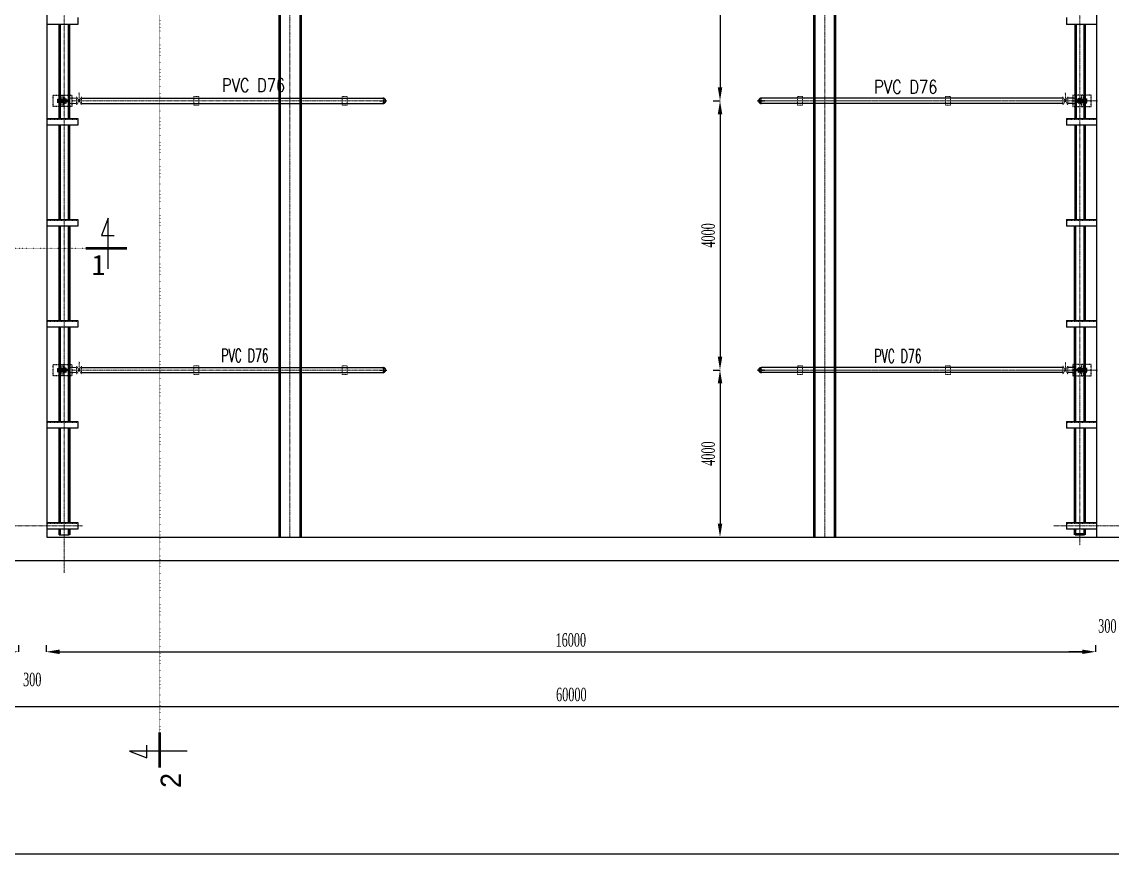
# Model space of a CAD drawing. Header units: millimetres. Extents: x -702765 to 835888, y -645289 to 262.
# Drawn here: x 645473 to 661670, y -341067 to -328697 of the extents above; entities that cross this region are included whole.
import ezdxf
from ezdxf.enums import TextEntityAlignment as Align

# ---------------------------------------------------------------- set-up
doc = ezdxf.new("R2010")
doc.units = ezdxf.units.MM
doc.header["$LTSCALE"] = 0.01
for name, pattern in [('ACAD_ISO07W100', [3, 0, -3]), ('AM_ISO02W050', [7.5, 6, -1.5]), ('AM_ISO08W050', [18, 12, -1.5, 3, -1.5]), ('AM_ISO08W050x2', [9, 6, -0.75, 1.5, -0.75]), ('CENTER', [2, 1.25, -0.25, 0.25, -0.25]), ('HIDDEN', [9.525, 6.35, -3.175]), ('HIDDEN2', [0.1875, 0.125, -0.0625])]:
    doc.linetypes.add(name, pattern=pattern)
for name, color, linetype, lineweight in [('AM_0N', 7, 'Continuous', 50), ('AM_3N', 6, 'AM_ISO02W050', 25), ('AM_4N', 92, 'Continuous', 25), ('AM_7N', 142, 'AM_ISO08W050', 9), ('duong tam', 6, 'CENTER', 9), ('NET KHUAT', 8, 'HIDDEN2', 9), ('ong phan phoi bun', 3, 'Continuous', 25)]:
    doc.layers.add(name, color=color, linetype=linetype, lineweight=lineweight)
for name, color, linetype in [('HACTH', 9, 'Continuous'), ('tam', 8, 'CENTER'), ('TEXT', 2, 'Continuous')]:
    doc.layers.add(name, color=color, linetype=linetype)
doc.styles.add('TECHNICLIGHT', font='tel_____.pfb')
doc.styles.add('text', font='romans.shx', dxfattribs={"width": 0.8, "bigfont": 'romansvn.shx'})
doc.styles.add('TQ', font='simhei.ttf')
doc.styles.add('TUYEN', font='vntimeh.shx', dxfattribs={"width": 0.6, "height": 200})
doc.dimstyles.new('D2', dxfattribs={"dimtxt": 200, "dimasz": 300, "dimexe": 0.18, "dimexo": 6.25, "dimgap": 50, "dimtad": 1, "dimdec": 0, "dimzin": 12, "dimdsep": 46, "dimtxsty": 'TUYEN', "dimcen": 0.09, "dimdle": 80, "dimclrd": 1, "dimclre": 1, "dimclrt": 2, "dimadec": 0, "dimazin": 0, "dimtfac": 0.000899191, "dimtdec": 0, "dimtofl": 0, "dimtmove": 2, "dimatfit": 3, "dimfxl": 0, "dimtolj": 1, "dimtzin": 12, "dimarcsym": 0})

# ---------------------------------------------------------------- blocks, each defined once
blk = doc.blocks.new('*D31')
at = {"layer": 'Defpoints', "color": 0, "linetype": 'Continuous'}
for p in [(645423, -337052), (645833, -337052), (645833, -338059)]:
    blk.add_point(p, dxfattribs=at)
at = {"layer": 'HACTH', "color": 1, "linetype": 'ByBlock', "lineweight": -2}
for p, q in [((645423, -337959), (645423, -338059)), ((645833, -337959), (645833, -338059)), ((645223, -338059), (645023, -338059)), ((646033, -338059), (646233, -338059))]:
    blk.add_line(p, q, dxfattribs=at)
at = {"layer": 'HACTH', "color": 1, "linetype": 'Continuous'}
for points in [[(645223, -338026), (645223, -338092), (645423, -338059)], [(646033, -338026), (646033, -338092), (645833, -338059)]]:
    blk.add_solid(points, dxfattribs=at)
at = {"layer": 'HACTH', "color": 2, "linetype": 'Continuous', "insert": (645628, -338472), "char_height": 200, "attachment_point": 5, "style": 'TUYEN'}
blk.add_mtext('\\A1;300', dxfattribs=at)
blk = doc.blocks.new('*D32')
at = {"layer": 'Defpoints', "color": 0, "linetype": 'Continuous'}
for p in [(645833, -337083), (661424, -337083), (661424, -338059)]:
    blk.add_point(p, dxfattribs=at)
at = {"layer": 'HACTH', "color": 1, "linetype": 'ByBlock', "lineweight": -2}
for p, q in [((645833, -337959), (645833, -338059)), ((661424, -337959), (661424, -338059)), ((646033, -338059), (661224, -338059))]:
    blk.add_line(p, q, dxfattribs=at)
at = {"layer": 'HACTH', "color": 1, "linetype": 'Continuous'}
for points in [[(646033, -338026), (646033, -338092), (645833, -338059)], [(661224, -338026), (661224, -338092), (661424, -338059)]]:
    blk.add_solid(points, dxfattribs=at)
at = {"layer": 'HACTH', "color": 2, "linetype": 'Continuous', "insert": (653628, -337884), "char_height": 200, "attachment_point": 5, "style": 'TUYEN'}
blk.add_mtext('\\A1;16000', dxfattribs=at)
blk = doc.blocks.new('*D33')
at = {"layer": 'Defpoints', "color": 0, "linetype": 'Continuous'}
for p in [(661424, -337083), (661834, -337083), (661834, -338059)]:
    blk.add_point(p, dxfattribs=at)
at = {"layer": 'HACTH', "color": 1, "linetype": 'ByBlock', "lineweight": -2}
for p, q in [((661424, -337959), (661424, -338059)), ((661834, -337959), (661834, -338059)), ((661224, -338059), (661024, -338059)), ((662034, -338059), (662234, -338059))]:
    blk.add_line(p, q, dxfattribs=at)
at = {"layer": 'HACTH', "color": 1, "linetype": 'Continuous'}
for points in [[(661224, -338026), (661224, -338092), (661424, -338059)], [(662034, -338026), (662034, -338092), (661834, -338059)]]:
    blk.add_solid(points, dxfattribs=at)
at = {"layer": 'HACTH', "color": 2, "linetype": 'Continuous', "insert": (661598, -337677), "char_height": 200, "attachment_point": 5, "style": 'TUYEN'}
blk.add_mtext('\\A1;300', dxfattribs=at)
blk = doc.blocks.new('*D36')
at = {"layer": 'Defpoints', "color": 0, "linetype": 'Continuous'}
for p in [(629396, -337040), (677877, -337040), (677877, -338870)]:
    blk.add_point(p, dxfattribs=at)
at = {"layer": 'HACTH', "color": 1, "linetype": 'ByBlock', "lineweight": -2}
for p, q in [((629396, -338770), (629396, -338870)), ((677877, -338770), (677877, -338870)), ((629596, -338870), (677677, -338870))]:
    blk.add_line(p, q, dxfattribs=at)
at = {"layer": 'HACTH', "color": 1, "linetype": 'Continuous'}
for points in [[(629596, -338836), (629596, -338903), (629396, -338870)], [(677677, -338836), (677677, -338903), (677877, -338870)]]:
    blk.add_solid(points, dxfattribs=at)
at = {"layer": 'HACTH', "color": 2, "linetype": 'Continuous', "insert": (653636, -338695), "char_height": 200, "attachment_point": 5, "style": 'TUYEN'}
blk.add_mtext('\\A1;60000', dxfattribs=at)
blk = doc.blocks.new('*D89')
at = {"layer": 'Defpoints', "color": 0, "linetype": 'Continuous'}
for p in [(655506, -325872), (655506, -329872), (655844, -329872)]:
    blk.add_point(p, dxfattribs=at)
at = {"layer": 'HACTH', "color": 1, "linetype": 'ByBlock', "lineweight": -2}
for p, q in [((655744, -325872), (655845, -325872)), ((655844, -326072), (655844, -329672)), ((655744, -329872), (655845, -329872))]:
    blk.add_line(p, q, dxfattribs=at)
at = {"layer": 'HACTH', "color": 1, "linetype": 'Continuous'}
for points in [[(655811, -326072), (655878, -326072), (655844, -325872)], [(655811, -329672), (655878, -329672), (655844, -329872)]]:
    blk.add_solid(points, dxfattribs=at)
at = {"layer": 'HACTH', "color": 2, "linetype": 'Continuous', "insert": (655669, -327872), "char_height": 200, "attachment_point": 5, "rotation": 90, "style": 'TUYEN'}
blk.add_mtext('\\A1;4000', dxfattribs=at)
blk = doc.blocks.new('*D90')
at = {"layer": 'Defpoints', "color": 0, "linetype": 'Continuous'}
for p in [(655506, -329872), (655506, -333872), (655844, -333872)]:
    blk.add_point(p, dxfattribs=at)
at = {"layer": 'HACTH', "color": 1, "linetype": 'ByBlock', "lineweight": -2}
for p, q in [((655744, -329872), (655845, -329872)), ((655844, -330072), (655844, -333672)), ((655744, -333872), (655845, -333872))]:
    blk.add_line(p, q, dxfattribs=at)
at = {"layer": 'HACTH', "color": 1, "linetype": 'Continuous'}
for points in [[(655811, -330072), (655878, -330072), (655844, -329872)], [(655811, -333672), (655878, -333672), (655844, -333872)]]:
    blk.add_solid(points, dxfattribs=at)
at = {"layer": 'HACTH', "color": 2, "linetype": 'Continuous', "insert": (655669, -331872), "char_height": 200, "attachment_point": 5, "rotation": 90, "style": 'TUYEN'}
blk.add_mtext('\\A1;4000', dxfattribs=at)
blk = doc.blocks.new('*D91')
at = {"layer": 'Defpoints', "color": 0, "linetype": 'Continuous'}
for p in [(655506, -333872), (655844, -336355), (655844, -336355)]:
    blk.add_point(p, dxfattribs=at)
at = {"layer": 'HACTH', "color": 1, "linetype": 'ByBlock', "lineweight": -2}
for p, q in [((655744, -333872), (655845, -333872)), ((655844, -334072), (655844, -336155)), ((655844, -336355), (655844, -336355))]:
    blk.add_line(p, q, dxfattribs=at)
at = {"layer": 'HACTH', "color": 1, "linetype": 'Continuous'}
for points in [[(655811, -334072), (655878, -334072), (655844, -333872)], [(655811, -336155), (655878, -336155), (655844, -336355)]]:
    blk.add_solid(points, dxfattribs=at)
at = {"layer": 'HACTH', "color": 2, "linetype": 'Continuous', "insert": (655669, -335114), "char_height": 200, "attachment_point": 5, "rotation": 90, "style": 'TUYEN'}
blk.add_mtext('\\A1;4000', dxfattribs=at)

msp = doc.modelspace()

# ---------------------------------------------------------------- linework, layer by layer
for p, q in [((645843.5, -314241.4), (645843.5, -336355.4)), ((645843.5, -314241.4), (645843.5, -336355.4)), ((661434.6, -314241.4), (661434.6, -336355.4)), ((646305.8, -328735.4), (645843.5, -328735.4)), ((646305.8, -328635.4), (646305.8, -328735.4)), ((660989.1, -328635.4), (660989.1, -328735.4)), ((661434.6, -328735.4), (660989.1, -328735.4)), ((645843.5, -330135.4), (646305.8, -330135.4)), ((646305.8, -330235.4), (645843.5, -330235.4)), ((646305.8, -330135.4), (646305.8, -330235.4)), ((660989.1, -330135.4), (661434.6, -330135.4)), ((660989.1, -330135.4), (660989.1, -330235.4)), ((661434.6, -330235.4), (660989.1, -330235.4)), ((645843.5, -331635.4), (646305.8, -331635.4)), ((646305.8, -331635.4), (646305.8, -331735.4)), ((660989.1, -331635.4), (661434.6, -331635.4)), ((660989.1, -331635.4), (660989.1, -331735.4)), ((646305.8, -331735.4), (645843.5, -331735.4)), ((661434.6, -331735.4), (660989.1, -331735.4)), ((645843.5, -333135.4), (646305.8, -333135.4)), ((646305.8, -333135.4), (646305.8, -333235.4)), ((660989.1, -333135.4), (661434.6, -333135.4)), ((660989.1, -333135.4), (660989.1, -333235.4)), ((646305.8, -333235.4), (645843.5, -333235.4)), ((661434.6, -333235.4), (660989.1, -333235.4)), ((645843.5, -334635.4), (646305.8, -334635.4)), ((646305.8, -334735.4), (645843.5, -334735.4)), ((646305.8, -334635.4), (646305.8, -334735.4)), ((660989.1, -334635.4), (661434.6, -334635.4)), ((660989.1, -334635.4), (660989.1, -334735.4)), ((661434.6, -334735.4), (660989.1, -334735.4)), ((645843.5, -336135.4), (646305.8, -336135.4)), ((646305.8, -336235.4), (645843.5, -336235.4)), ((646305.8, -336135.4), (646305.8, -336235.4)), ((660989.1, -336135.4), (660989.1, -336235.4)), ((660989.1, -336135.4), (661434.6, -336135.4)), ((661434.6, -336235.4), (660989.1, -336235.4)), ((645843.5, -336355.4), (659419.4, -336355.4)), ((659416.2, -336355.4), (661432.6, -336355.4)), ((661433.9, -336355.4), (667750.3, -336355.4)), ((629416.4, -336703.7), (646199, -336703.7)), ((646199, -336703.7), (662199, -336703.7)), ((661018.1, -336703.7), (677843.5, -336703.7))]:
    msp.add_line(p, q)
at = {"linetype": 'HIDDEN', "ltscale": 0.2}
for p, q in [((645843.5, -330145.4), (646305.8, -330145.4)), ((660989.1, -330145.4), (661434.6, -330145.4)), ((645843.5, -331645.4), (646305.8, -331645.4)), ((660989.1, -331645.4), (661434.6, -331645.4)), ((645843.5, -333145.4), (646305.8, -333145.4)), ((660989.1, -333145.4), (661434.6, -333145.4)), ((645843.5, -334645.4), (646305.8, -334645.4)), ((660989.1, -334645.4), (661434.6, -334645.4)), ((645843.5, -336145.4), (646305.8, -336145.4)), ((660989.1, -336145.4), (661434.6, -336145.4))]:
    msp.add_line(p, q, dxfattribs=at)
at = {"color": 4}
for p, q in [((646757.2, -331613.1), (646655.5, -331874.4)), ((646757.2, -332367.9), (646757.2, -331613.1)), ((646655.5, -331874.4), (646844.4, -331874.4)), ((647332.3, -339635.3), (647332.3, -339446.5)), ((647071.1, -339533.7), (647332.3, -339635.3)), ((647926.8, -339533.7), (647071.1, -339533.7))]:
    msp.add_line(p, q, dxfattribs=at)
at = {"linetype": 'HIDDEN', "ltscale": 300, "const_width": 40}
for points in [[(649304.9, -314241.4), (649304.9, -336355.4)], [(649614.8, -314241.4), (649614.8, -336355.4)], [(657245.5, -314241.4), (657245.5, -336355.4)], [(657552.1, -314241.4), (657552.1, -336355.4)]]:
    msp.add_lwpolyline(points, dxfattribs=at)
for points, const_width in [([(646033.8, -328735.4), (646033.8, -330135.4)], 40), ([(646172.3, -328735.4), (646172.3, -330135.4)], 40), ([(661128.7, -328735.4), (661128.7, -330135.4)], 40), ([(661260.5, -328735.4), (661260.5, -330135.4)], 40), ([(646033.8, -330235.4), (646033.8, -331635.4)], 40), ([(646172.3, -330235.4), (646172.3, -331635.4)], 40), ([(661128.7, -330235.4), (661128.7, -331635.4)], 40), ([(661260.5, -330235.4), (661260.5, -331635.4)], 40), ([(646033.8, -331735.4), (646033.8, -333135.4)], 40), ([(646176.5, -331735.4), (646176.5, -333135.4)], 40), ([(661116.7, -331735.4), (661116.7, -333135.4)], 40), ([(661260.5, -331735.4), (661260.5, -333135.4)], 40), ([(646033.8, -333235.4), (646033.8, -334635.4)], 40), ([(646176.5, -333235.4), (646176.5, -334635.4)], 40), ([(661116.7, -333235.4), (661116.7, -334635.4)], 40), ([(661260.5, -333235.4), (661260.5, -334635.4)], 40), ([(646033.8, -334735.4), (646033.8, -336135.4)], 40), ([(646176.5, -334735.4), (646176.5, -336135.4)], 40), ([(661116.7, -334735.4), (661116.7, -336135.4)], 40), ([(661260.5, -334735.4), (661260.5, -336135.4)], 40), ([(646033.8, -336235.4), (646033.8, -336325.4)], 40), ([(646176.5, -336235.4), (646176.5, -336325.4)], 40), ([(661116.7, -336235.4), (661116.7, -336325.4)], 40), ([(661260.5, -336235.4), (661260.5, -336325.4)], 40), ([(646027.7, -336325.4), (646176.5, -336325.4)], 20), ([(661116.7, -336315.4), (661260.5, -336315.4)], 40)]:
    msp.add_lwpolyline(points, dxfattribs=dict(const_width=const_width))
at = {"color": 2}
msp.add_lwpolyline([(655772.1, -328738.1, 0, 0, 0), (656769.8, -328738.1, 50, 0, 0), (656977.7, -328738.1, 0, 0, 0)], format="xyseb", dxfattribs=at)
at = {"color": 4, "const_width": 40}
for points in [[(646423.1, -332063.1), (647033.2, -332063.1)], [(647521, -339780.6), (647521, -339257.7)]]:
    msp.add_lwpolyline(points, dxfattribs=at)
at = {"layer": 'AM_0N'}
for p, q in [((646018.5, -329842.2), (646015.6, -329847.3)), ((646015.6, -329897.2), (646015.6, -329847.3)), ((646018.5, -329902.3), (646015.6, -329897.2)), ((646018.5, -329842.2), (646048.6, -329842.2)), ((646018.5, -329857.2), (646048.6, -329857.2)), ((646018.5, -329887.3), (646048.6, -329887.3)), ((646018.5, -329902.3), (646048.6, -329902.3)), ((646048.6, -329842.2), (646051.6, -329847.3)), ((646048.6, -329902.3), (646051.6, -329897.2)), ((646051.6, -329897.2), (646051.6, -329847.3)), ((646051.6, -329854.3), (646051.6, -329890.3)), ((646084.5, -329842.2), (646081.6, -329847.3)), ((646081.6, -329897.2), (646081.6, -329847.3)), ((646081.6, -329854.3), (646081.6, -329890.3)), ((646084.5, -329902.3), (646081.6, -329897.2)), ((646114.6, -329842.2), (646084.5, -329842.2)), ((646114.6, -329857.2), (646084.5, -329857.2)), ((646114.6, -329887.3), (646084.5, -329887.3)), ((646114.6, -329902.3), (646084.5, -329902.3)), ((646114.6, -329842.2), (646117.6, -329847.3)), ((646114.6, -329902.3), (646117.6, -329897.2)), ((646117.6, -329897.2), (646117.6, -329847.3)), ((646117.6, -329854.3), (646134.5, -329854.3)), ((646117.6, -329890.3), (646134.5, -329890.3)), ((646134.5, -329890.3), (646134.5, -329854.3)), ((646134.5, -329854.3), (646137.3, -329857)), ((646137.3, -329887.5), (646134.5, -329890.3)), ((646137.3, -329887.5), (646137.3, -329857)), ((661162.3, -329854.3), (661159.5, -329857)), ((661159.5, -329887.5), (661159.5, -329857)), ((661159.5, -329887.5), (661162.3, -329890.3)), ((661179.2, -329854.3), (661162.3, -329854.3)), ((661162.3, -329890.3), (661162.3, -329854.3)), ((661179.2, -329890.3), (661162.3, -329890.3)), ((661182.2, -329842.2), (661179.2, -329847.3)), ((661179.2, -329897.2), (661179.2, -329847.3)), ((661182.2, -329902.3), (661179.2, -329897.2)), ((661182.2, -329842.2), (661212.3, -329842.2)), ((661182.2, -329857.2), (661212.3, -329857.2)), ((661182.2, -329887.3), (661212.3, -329887.3)), ((661182.2, -329902.3), (661212.3, -329902.3)), ((661212.3, -329842.2), (661215.2, -329847.3)), ((661212.3, -329902.3), (661215.2, -329897.2)), ((661215.2, -329897.2), (661215.2, -329847.3)), ((661215.2, -329854.3), (661215.2, -329890.3)), ((661248.2, -329842.2), (661245.2, -329847.3)), ((661245.2, -329897.2), (661245.2, -329847.3)), ((661245.2, -329854.3), (661245.2, -329890.3)), ((661248.2, -329902.3), (661245.2, -329897.2)), ((661278.3, -329842.2), (661248.2, -329842.2)), ((661278.3, -329857.2), (661248.2, -329857.2)), ((661278.3, -329887.3), (661248.2, -329887.3)), ((661278.3, -329902.3), (661248.2, -329902.3)), ((661278.3, -329842.2), (661281.2, -329847.3)), ((661278.3, -329902.3), (661281.2, -329897.2)), ((661281.2, -329897.2), (661281.2, -329847.3)), ((646018.5, -333842.2), (646015.6, -333847.3)), ((646015.6, -333897.2), (646015.6, -333847.3)), ((646018.5, -333902.3), (646015.6, -333897.2)), ((646018.5, -333842.2), (646048.6, -333842.2)), ((646018.5, -333857.2), (646048.6, -333857.2)), ((646018.5, -333887.3), (646048.6, -333887.3)), ((646018.5, -333902.3), (646048.6, -333902.3)), ((646048.6, -333842.2), (646051.6, -333847.3)), ((646048.6, -333902.3), (646051.6, -333897.2)), ((646051.6, -333897.2), (646051.6, -333847.3)), ((646051.6, -333854.3), (646051.6, -333890.3)), ((646084.5, -333842.2), (646081.6, -333847.3)), ((646081.6, -333897.2), (646081.6, -333847.3)), ((646081.6, -333854.3), (646081.6, -333890.3)), ((646084.5, -333902.3), (646081.6, -333897.2)), ((646114.6, -333842.2), (646084.5, -333842.2)), ((646114.6, -333857.2), (646084.5, -333857.2)), ((646114.6, -333887.3), (646084.5, -333887.3)), ((646114.6, -333902.3), (646084.5, -333902.3)), ((646114.6, -333842.2), (646117.6, -333847.3)), ((646114.6, -333902.3), (646117.6, -333897.2)), ((646117.6, -333897.2), (646117.6, -333847.3)), ((646117.6, -333854.3), (646134.5, -333854.3)), ((646117.6, -333890.3), (646134.5, -333890.3)), ((646134.5, -333890.3), (646134.5, -333854.3)), ((646134.5, -333854.3), (646137.3, -333857)), ((646137.3, -333887.5), (646134.5, -333890.3)), ((646137.3, -333887.5), (646137.3, -333857)), ((661162.3, -333854.3), (661159.5, -333857)), ((661159.5, -333887.5), (661159.5, -333857)), ((661159.5, -333887.5), (661162.3, -333890.3)), ((661179.2, -333854.3), (661162.3, -333854.3)), ((661162.3, -333890.3), (661162.3, -333854.3)), ((661179.2, -333890.3), (661162.3, -333890.3)), ((661182.2, -333842.2), (661179.2, -333847.3)), ((661179.2, -333897.2), (661179.2, -333847.3)), ((661182.2, -333902.3), (661179.2, -333897.2)), ((661182.2, -333842.2), (661212.3, -333842.2)), ((661182.2, -333857.2), (661212.3, -333857.2)), ((661182.2, -333887.3), (661212.3, -333887.3)), ((661182.2, -333902.3), (661212.3, -333902.3)), ((661212.3, -333842.2), (661215.2, -333847.3)), ((661212.3, -333902.3), (661215.2, -333897.2)), ((661215.2, -333897.2), (661215.2, -333847.3)), ((661215.2, -333854.3), (661215.2, -333890.3)), ((661248.2, -333842.2), (661245.2, -333847.3)), ((661245.2, -333897.2), (661245.2, -333847.3)), ((661245.2, -333854.3), (661245.2, -333890.3)), ((661248.2, -333902.3), (661245.2, -333897.2)), ((661278.3, -333842.2), (661248.2, -333842.2)), ((661278.3, -333857.2), (661248.2, -333857.2)), ((661278.3, -333887.3), (661248.2, -333887.3)), ((661278.3, -333902.3), (661248.2, -333902.3)), ((661278.3, -333842.2), (661281.2, -333847.3)), ((661278.3, -333902.3), (661281.2, -333897.2)), ((661281.2, -333897.2), (661281.2, -333847.3))]:
    msp.add_line(p, q, dxfattribs=at)
for centre, radius, start, end in [((646033.7, -329849.7), 16.9, 153.65374, 206.34626), ((646081.8, -329872.3), 65.1, 166.65046, 193.34954), ((646033.7, -329894.8), 16.9, 153.65374, 206.34626), ((646033.5, -329849.7), 16.9, 333.65374, 26.34626), ((645985.3, -329872.3), 65.1, 346.65046, 13.34954), ((646033.5, -329894.8), 16.9, 333.65374, 26.34626), ((646099.7, -329849.7), 16.9, 153.65374, 206.34626), ((646147.8, -329872.3), 65.1, 166.65046, 193.34954), ((646099.7, -329894.8), 16.9, 153.65374, 206.34626), ((646099.5, -329849.7), 16.9, 333.65374, 26.34626), ((646051.3, -329872.3), 65.1, 346.65046, 13.34954), ((646099.5, -329894.8), 16.9, 333.65374, 26.34626), ((661197.3, -329849.7), 16.9, 153.65374, 206.34626), ((661245.5, -329872.3), 65.1, 166.65046, 193.34954), ((661197.3, -329894.8), 16.9, 153.65374, 206.34626), ((661197.1, -329849.7), 16.9, 333.65374, 26.34626), ((661149, -329872.3), 65.1, 346.65046, 13.34954), ((661197.1, -329894.8), 16.9, 333.65374, 26.34626), ((661263.3, -329849.7), 16.9, 153.65374, 206.34626), ((661311.5, -329872.3), 65.1, 166.65046, 193.34954), ((661263.3, -329894.8), 16.9, 153.65374, 206.34626), ((661263.1, -329849.7), 16.9, 333.65374, 26.34626), ((661215, -329872.3), 65.1, 346.65046, 13.34954), ((661263.1, -329894.8), 16.9, 333.65374, 26.34626), ((646033.7, -333849.7), 16.9, 153.65374, 206.34626), ((646081.8, -333872.3), 65.1, 166.65046, 193.34954), ((646033.7, -333894.8), 16.9, 153.65374, 206.34626), ((646033.5, -333849.7), 16.9, 333.65374, 26.34626), ((645985.3, -333872.3), 65.1, 346.65046, 13.34954), ((646033.5, -333894.8), 16.9, 333.65374, 26.34626), ((646099.7, -333849.7), 16.9, 153.65374, 206.34626), ((646147.8, -333872.3), 65.1, 166.65046, 193.34954), ((646099.7, -333894.8), 16.9, 153.65374, 206.34626), ((646099.5, -333849.7), 16.9, 333.65374, 26.34626), ((646051.3, -333872.3), 65.1, 346.65046, 13.34954), ((646099.5, -333894.8), 16.9, 333.65374, 26.34626), ((661197.3, -333849.7), 16.9, 153.65374, 206.34626), ((661245.5, -333872.3), 65.1, 166.65046, 193.34954), ((661197.3, -333894.8), 16.9, 153.65374, 206.34626), ((661197.1, -333849.7), 16.9, 333.65374, 26.34626), ((661149, -333872.3), 65.1, 346.65046, 13.34954), ((661197.1, -333894.8), 16.9, 333.65374, 26.34626), ((661263.3, -333849.7), 16.9, 153.65374, 206.34626), ((661311.5, -333872.3), 65.1, 166.65046, 193.34954), ((661263.3, -333894.8), 16.9, 153.65374, 206.34626), ((661263.1, -333849.7), 16.9, 333.65374, 26.34626), ((661215, -333872.3), 65.1, 346.65046, 13.34954), ((661263.1, -333894.8), 16.9, 333.65374, 26.34626)]:
    msp.add_arc(centre, radius, start, end, dxfattribs=at)
at = {"layer": 'AM_3N', "linetype": 'ACAD_ISO07W100', "ltscale": 50}
for p, q in [((647521, -312129.9), (647521, -339257.7)), ((644946.4, -332063.1), (646423.1, -332063.1))]:
    msp.add_line(p, q, dxfattribs=at)
at = {"layer": 'AM_4N'}
for p, q in [((646117.6, -329856.7), (646137, -329856.7)), ((646117.6, -329887.8), (646137, -329887.8)), ((661179.2, -329856.7), (661159.9, -329856.7)), ((661179.2, -329887.8), (661159.9, -329887.8)), ((646117.6, -333856.7), (646137, -333856.7)), ((646117.6, -333887.8), (646137, -333887.8)), ((661179.2, -333856.7), (661159.9, -333856.7)), ((661179.2, -333887.8), (661159.9, -333887.8))]:
    msp.add_line(p, q, dxfattribs=at)
at = {"layer": 'AM_7N', "linetype": 'AM_ISO08W050x2'}
for p, q in [((646006.6, -329872.3), (646060.6, -329872.3)), ((646126.6, -329872.3), (646072.6, -329872.3)), ((661170.2, -329872.3), (661224.2, -329872.3)), ((661290.2, -329872.3), (661236.2, -329872.3)), ((646006.6, -333872.3), (646060.6, -333872.3)), ((646126.6, -333872.3), (646072.6, -333872.3)), ((661170.2, -333872.3), (661224.2, -333872.3)), ((661290.2, -333872.3), (661236.2, -333872.3))]:
    msp.add_line(p, q, dxfattribs=at)
at = {"layer": 'duong tam', "ltscale": 200}
for p, q in [((646102.1, -313783.1), (646102.1, -336885.5)), ((649453.4, -313788.3), (649453.4, -336355.4)), ((657399.9, -313772.3), (657399.9, -336355.4)), ((661188.6, -313793.6), (661188.6, -336474.4)), ((646213.9, -329872.3), (650793.5, -329872.3)), ((661082.9, -329872.3), (656503.4, -329872.3)), ((656516, -329872.3), (661453.4, -329872.3)), ((646213.9, -333872.3), (650793.5, -333872.3)), ((661082.9, -333872.3), (656503.4, -333872.3)), ((656516, -333872.3), (661453.4, -333872.3)), ((644796.7, -336185.4), (646372, -336185.4)), ((660796.7, -336185.4), (662372, -336185.4))]:
    msp.add_line(p, q, dxfattribs=at)
at = {"layer": 'NET KHUAT'}
for p, q in [((646322.9, -329872.3), (646322.9, -329762.2)), ((660973.9, -329872.3), (660973.9, -329762.2)), ((646285.1, -329812.3), (646285.1, -329932.2)), ((646285.1, -329812.3), (646360.7, -329932.2)), ((646360.7, -329812.3), (646285.1, -329932.2)), ((646360.7, -329812.3), (646360.7, -329932.2)), ((660936.1, -329812.3), (660936.1, -329932.2)), ((661011.7, -329812.3), (660936.1, -329932.2)), ((660936.1, -329812.3), (661011.7, -329932.2)), ((661011.7, -329812.3), (661011.7, -329932.2)), ((646285.1, -333812.3), (646285.1, -333932.2)), ((646285.1, -333812.3), (646360.7, -333932.2)), ((646360.7, -333812.3), (646285.1, -333932.2)), ((646322.9, -333872.3), (646322.9, -333762.2)), ((646360.7, -333812.3), (646360.7, -333932.2)), ((660936.1, -333812.3), (660936.1, -333932.2)), ((661011.7, -333812.3), (660936.1, -333932.2)), ((660936.1, -333812.3), (661011.7, -333932.2)), ((660973.9, -333872.3), (660973.9, -333762.2)), ((661011.7, -333812.3), (661011.7, -333932.2))]:
    msp.add_line(p, q, dxfattribs=at)
at = {"layer": 'NET KHUAT', "ltscale": 200}
for p, q in [((646169.6, -329834.3), (646169.6, -329910.3)), ((646169.6, -329834.3), (646213.9, -329834.3)), ((646169.6, -329910.3), (646213.9, -329910.3)), ((646213.9, -329834.3), (646285.1, -329834.3)), ((646213.9, -329910.3), (646285.1, -329910.3)), ((661082.9, -329834.3), (661011.7, -329834.3)), ((661082.9, -329910.3), (661011.7, -329910.3)), ((661127.2, -329834.3), (661082.9, -329834.3)), ((661127.2, -329910.3), (661082.9, -329910.3)), ((661127.2, -329834.3), (661127.2, -329910.3)), ((646169.6, -333834.3), (646169.6, -333910.3)), ((646169.6, -333834.3), (646213.9, -333834.3)), ((646169.6, -333910.3), (646213.9, -333910.3)), ((646213.9, -333834.3), (646285.1, -333834.3)), ((646213.9, -333910.3), (646285.1, -333910.3)), ((661082.9, -333834.3), (661011.7, -333834.3)), ((661082.9, -333910.3), (661011.7, -333910.3)), ((661127.2, -333834.3), (661082.9, -333834.3)), ((661127.2, -333910.3), (661082.9, -333910.3)), ((661127.2, -333834.3), (661127.2, -333910.3))]:
    msp.add_line(p, q, dxfattribs=at)
at = {"layer": 'NET KHUAT'}
for points in [[(648029.4, -329807.3), (648103.8, -329807.3), (648103.8, -329937.2), (648029.4, -329937.2)], [(650229.4, -329807.3), (650303.8, -329807.3), (650303.8, -329937.2), (650229.4, -329937.2)], [(657067.4, -329807.3), (656993, -329807.3), (656993, -329937.2), (657067.4, -329937.2)], [(659267.4, -329807.3), (659193, -329807.3), (659193, -329937.2), (659267.4, -329937.2)], [(648029.4, -333807.3), (648103.8, -333807.3), (648103.8, -333937.2), (648029.4, -333937.2)], [(650229.4, -333807.3), (650303.8, -333807.3), (650303.8, -333937.2), (650229.4, -333937.2)], [(657067.4, -333807.3), (656993, -333807.3), (656993, -333937.2), (657067.4, -333937.2)], [(659267.4, -333807.3), (659193, -333807.3), (659193, -333937.2), (659267.4, -333937.2)]]:
    msp.add_lwpolyline(points, close=True, dxfattribs=at)
for centre in [(646322.9, -329757.7), (660973.9, -329757.7), (646322.9, -333757.7), (660973.9, -333757.7)]:
    msp.add_circle(centre, 4.5, dxfattribs=at)
at = {"layer": 'ong phan phoi bun'}
for p, q in [((646360.7, -329834.3), (650843.5, -329834.3)), ((646360.7, -329910.3), (650843.5, -329910.3)), ((660936.1, -329834.3), (656453.4, -329834.3)), ((660936.1, -329910.3), (656453.4, -329910.3)), ((661082.9, -329834.3), (661011.7, -329834.3)), ((661082.9, -329910.3), (661011.7, -329910.3)), ((646360.7, -333834.3), (650843.5, -333834.3)), ((646360.7, -333910.3), (650843.5, -333910.3)), ((660936.1, -333834.3), (656453.4, -333834.3)), ((660936.1, -333910.3), (656453.4, -333910.3)), ((661082.9, -333834.3), (661011.7, -333834.3)), ((661082.9, -333910.3), (661011.7, -333910.3))]:
    msp.add_line(p, q, dxfattribs=at)
for centre, start, end in [((650832.5, -329872.3), 278.30521, 81.69479), ((650843.5, -329872.3), 270, 90.0002), ((656453.4, -329872.3), 89.9998, 270), ((656464.3, -329872.3), 98.30521, 261.69479), ((650832.5, -333872.3), 278.30521, 81.69479), ((650843.5, -333872.3), 270, 90.0002), ((656453.4, -333872.3), 89.9998, 270), ((656464.3, -333872.3), 98.30521, 261.69479)]:
    msp.add_arc(centre, 38, start, end, dxfattribs=at)
at = {"layer": 'tam'}
for p, q in [((646051.6, -329788), (646051.6, -329956.5)), ((646081.6, -329788), (646081.6, -329956.5)), ((661356.6, -329788), (661082.9, -329788)), ((661082.9, -329788), (661082.9, -329956.5)), ((661215.2, -329788), (661215.2, -329956.5)), ((661245.2, -329788), (661245.2, -329956.5)), ((661356.6, -329956.5), (661356.6, -329788)), ((661082.9, -329956.5), (661356.6, -329956.5)), ((646051.6, -333788), (646051.6, -333956.5)), ((646081.6, -333788), (646081.6, -333956.5)), ((661356.6, -333788), (661082.9, -333788)), ((661082.9, -333788), (661082.9, -333956.5)), ((661215.2, -333788), (661215.2, -333956.5)), ((661245.2, -333788), (661245.2, -333956.5)), ((661356.6, -333956.5), (661356.6, -333788)), ((661082.9, -333956.5), (661356.6, -333956.5))]:
    msp.add_line(p, q, dxfattribs=at)
at = {"layer": 'tam', "color": 8, "ltscale": 25}
for p, q in [((650793.5, -329872.3), (650893.5, -329872.3)), ((650843.5, -329922.3), (650843.5, -329822.3)), ((656403.4, -329872.3), (656503.4, -329872.3)), ((656503.4, -329872.3), (656403.4, -329872.3)), ((656453.4, -329922.3), (656453.4, -329822.3)), ((656453.4, -329922.3), (656453.4, -329822.3)), ((650793.5, -333872.3), (650893.5, -333872.3)), ((650843.5, -333922.3), (650843.5, -333822.3)), ((656403.4, -333872.3), (656503.4, -333872.3)), ((656503.4, -333872.3), (656403.4, -333872.3)), ((656453.4, -333922.3), (656453.4, -333822.3)), ((656453.4, -333922.3), (656453.4, -333822.3))]:
    msp.add_line(p, q, dxfattribs=at)
at = {"layer": 'tam'}
for points in [[(645940.2, -329788), (646213.9, -329788), (646213.9, -329956.5), (645940.2, -329956.5)], [(645940.2, -333788), (646213.9, -333788), (646213.9, -333956.5), (645940.2, -333956.5)]]:
    msp.add_lwpolyline(points, close=True, dxfattribs=at)
at = {"layer": 'TEXT', "linetype": 'Continuous'}
msp.add_lwpolyline([(616019.3, -281263.4), (700699.3, -281263.4), (700699.3, -341066.9), (616019.3, -341066.9)], close=True, dxfattribs=at)

# ---------------------------------------------------------------- texts
at = {"color": 4, "style": 'TQ'}
msp.add_text('1', height=300, dxfattribs=at).set_placement((646612, -332459.2), align=Align.CENTER)
at = {"color": 4, "style": 'TECHNICLIGHT'}
msp.add_text('2', height=300, rotation=90, dxfattribs=at).set_placement((647836.2, -339971.2), align=Align.CENTER)
at = {"layer": 'HACTH', "color": 4, "char_height": 200, "width": 10494.084, "attachment_point": 1}
for insert, style in [((648445.2, -329538.5), 'text'), ((658133.7, -329564.2), 'text'), ((648434.9, -333555.4), 'TUYEN'), ((658133.7, -333564.2), 'TUYEN')]:
    msp.add_mtext('{\\Fromand,romandvn|c0;PVC D76}', dxfattribs=dict(at, insert=insert, style=style))

# ---------------------------------------------------------------- dimensions: what is measured, and where the dimension line sits
at = {"layer": 'HACTH', "linetype": 'Continuous'}
for base, p1, p2, picture, middle in [((655844.4, -329872.3), (655505.7, -325872.3), (655505.7, -329872.3), '*D89', (655669.4, -327872.3)), ((655844.4, -333872.3), (655505.7, -329872.3), (655505.7, -333872.3), '*D90', (655669.4, -331872.3))]:
    dim = msp.add_linear_dim(base=base, p1=p1, p2=p2, angle=90, dimstyle='D2', override={"dimasz": 200, "dimgap": 75, "dimcen": 40, "dimfxl": 100, "dimfxlon": 1, "dimarcsym": 1}, dxfattribs=at)
    dim.commit()
    dim.dimension.update_dxf_attribs({"geometry": picture, "text_midpoint": middle})
dim = msp.add_linear_dim(base=(655844.4, -336355.4), p1=(655505.7, -333872.3), p2=(655844.4, -336355.4), angle=90, text='4000', dimstyle='D2', override={"dimasz": 200, "dimgap": 75, "dimcen": 40, "dimfxl": 100, "dimfxlon": 1, "dimarcsym": 1}, dxfattribs=at)
dim.commit()
dim.dimension.update_dxf_attribs({"geometry": '*D91', "text_midpoint": (655669.4, -335113.8)})
for base, p1, p2, text, picture, middle in [((677876.6, -338869.6), (629396.3, -337040.1), (677876.6, -337040.1), '60000', '*D36', (653636.5, -338694.6)), ((645832.9, -338059.2), (645423.4, -337051.9), (645832.9, -337051.9), '300', '*D31', (645628.1, -338471.8)), ((661424.1, -338059.2), (645832.9, -337083.4), (661424.1, -337083.4), '16000', '*D32', (653628.5, -337884.2))]:
    dim = msp.add_linear_dim(base=base, p1=p1, p2=p2, text=text, dimstyle='D2', override={"dimasz": 200, "dimgap": 75, "dimcen": 40, "dimfxl": 100, "dimfxlon": 1, "dimarcsym": 1}, dxfattribs=at)
    dim.commit()
    dim.dimension.update_dxf_attribs({"geometry": picture, "text_midpoint": middle})
dim = msp.add_linear_dim(base=(661833.5, -338059.2), p1=(661424.1, -337083.4), p2=(661833.5, -337083.4), text='300', dimstyle='D2', override={"dimasz": 200, "dimgap": 75, "dimcen": 40, "dimfxl": 100, "dimfxlon": 1, "dimarcsym": 1}, dxfattribs=at)
dim.commit()
dim.dimension.update_dxf_attribs({"geometry": '*D33', "text_midpoint": (661598.4, -337677.4), "dimtype": 160})

doc.saveas('drawing.dxf')
